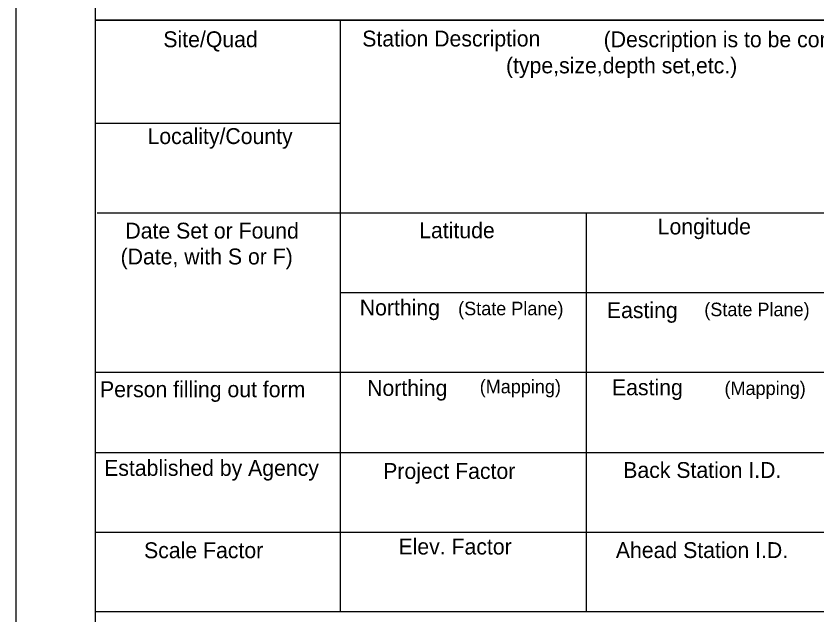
# Model space of a CAD drawing. Extents: x 1063 to 1148, y 1359 to 1469.
# Drawn here: x 1063.3 to 1113.7, y 1411.9 to 1449.5 of the extents above; entities that cross this region are included whole.
import ezdxf

# ---------------------------------------------------------------- set-up
doc = ezdxf.new("R2010")
doc.units = 0
doc.layers.add('Level 2', color=7, linetype='Continuous')

msp = doc.modelspace()

# ---------------------------------------------------------------- linework, layer by layer
at = {"layer": 'Level 2'}
for p, q in [((1063.328, 1358.755), (1063.328, 1468.755)), ((1068.328, 1363.755), (1068.328, 1463.755)), ((1143.328, 1449.267), (1068.328, 1449.267)), ((1068.328, 1449.267), (1142.087, 1449.267)), ((1083.758, 1449.267), (1083.758, 1411.981)), ((1068.328, 1442.774), (1083.758, 1442.774)), ((1143.328, 1437.115), (1068.441, 1437.115)), ((1099.246, 1437.115), (1099.246, 1411.981)), ((1143.328, 1432.095), (1083.758, 1432.095)), ((1143.328, 1427.075), (1068.328, 1427.075)), ((1143.328, 1422.001), (1068.328, 1422.001)), ((1143.328, 1416.981), (1068.328, 1416.981)), ((1143.328, 1411.981), (1068.328, 1411.981))]:
    msp.add_line(p, q, dxfattribs=at)

# ---------------------------------------------------------------- texts
for s, height, p in [('Site/Quad', 1, (1072.61, 1447.561)), ('Station Description', 1, (1085.14, 1447.606)), ('(Description is to be complete)', 1, (1100.349, 1447.559)), ('(type,size,depth set,etc.)', 1, (1094.197, 1445.915)), ('Locality/County', 1, (1071.613, 1441.46)), ('Date Set or Found', 1, (1070.219, 1435.503)), ('Latitude', 1, (1088.729, 1435.525)), ('Longitude', 1, (1103.755, 1435.765)), ('(Date, with S or F)', 1, (1069.916, 1433.874)), ('Northing', 1, (1084.984, 1430.662)), ('(State Plane)', 0.85, (1091.183, 1430.673)), ('Easting', 1, (1100.555, 1430.492)), ('(State Plane)', 0.85, (1106.691, 1430.615)), ('Person filling out form', 1, (1068.622, 1425.51)), ('Northing', 1, (1085.448, 1425.594)), ('(Mapping)', 0.85, (1092.542, 1425.754)), ('Easting', 1, (1100.875, 1425.631)), ('(Mapping)', 0.85, (1107.963, 1425.648)), ('Established by Agency', 1, (1068.881, 1420.553)), ('Project Factor', 1, (1086.461, 1420.361)), ('Back Station I.D.', 1, (1101.584, 1420.422)), ('Scale Factor', 1, (1071.396, 1415.366)), ('Elev. Factor', 1, (1087.423, 1415.599)), ('Ahead Station I.D.', 1, (1101.118, 1415.376))]:
    msp.add_text(s, height=height, dxfattribs=at).set_placement(p)

doc.saveas('drawing.dxf')
